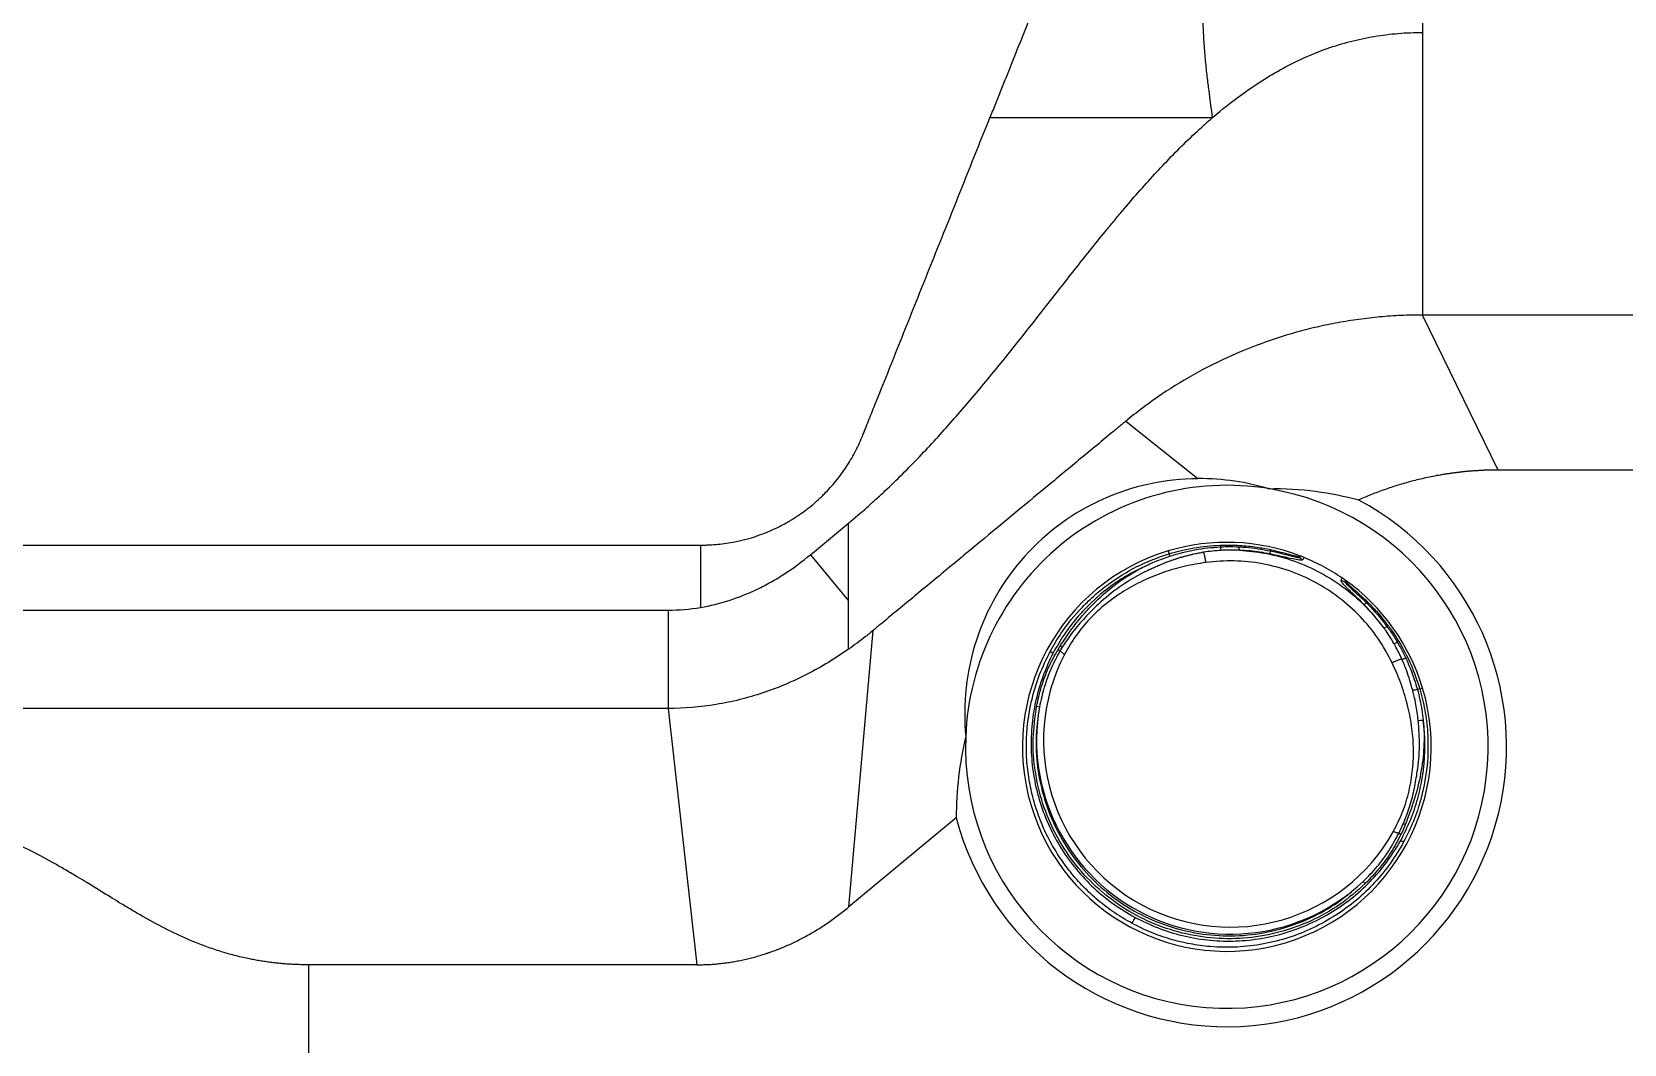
# Model space of a CAD drawing. Extents: x 527 to 611, y 788 to 934.
# Drawn here: x 566.88 to 582.11, y 810.81 to 820.49 of the extents above; entities that cross this region are included whole.
import ezdxf

# ---------------------------------------------------------------- set-up
doc = ezdxf.new("R2010")
doc.units = 0
doc.header["$MEASUREMENT"] = 0
doc.layers.add('1', color=4, linetype='Continuous')
doc.layers.add('GEOMETRY', color=3, linetype='Continuous', lineweight=25)

# ---------------------------------------------------------------- blocks, each defined once
blk = doc.blocks.new('2026_FLAIR')
at = {"layer": 'GEOMETRY'}
for p, q in [((53.841, 12.94), (53.116, 14.422)), ((55.946, 14.422), (53.116, 14.422)), ((50.277, 13.407), (50.966, 12.858)), ((55.504, 12.94), (53.841, 12.94)), ((47.261, 12.131), (47.625, 12.432)), ((34.21, 12.223), (46.21, 12.223)), ((47.261, 12.131), (47.625, 11.691)), ((50.683, 12.167), (50.691, 12.139)), ((51.929, 12.114), (51.95, 12.117)), ((52.378, 11.887), (52.387, 11.867)), ((34.21, 11.601), (45.899, 11.601)), ((45.899, 11.601), (45.899, 10.661)), ((47.628, 8.763), (47.86, 11.406)), ((49.629, 11.224), (49.65, 11.258)), ((49.669, 11.247), (49.648, 11.211)), ((53.09, 10.848), (53.117, 10.856)), ((45.899, 10.661), (31.069, 10.661)), ((45.899, 10.661), (46.173, 8.21)), ((48.656, 9.614), (47.628, 8.763)), ((52.889, 9.466), (52.932, 9.558)), ((42.46, 8.21), (42.46, 5.322)), ((46.173, 8.21), (42.46, 8.21))]:
    blk.add_line(p, q, dxfattribs=at)
for centre, radius, start, end in [((51.244, 10.294), 2.676, 194.7205, 61.8543), ((51.244, 10.294), 2.5, 177.8249, 80.8527), ((51.244, 10.294), 2.5, 80.8527, 177.8249), ((51.244, 10.294), 1.955, 68.8381, 106.6987), ((51.244, 10.294), 1.955, 106.6987, 16.6987), ((50.629, 12.101), 0.0726, 13.5442, 32.175), ((51.244, 10.294), 1.955, 16.6987, 54.5587), ((51.278, 10.357), 1.787, 152.6953, 330.7028), ((52.989, 11.19), 0.355, 275.3301, 282.6547), ((53.091, 10.775), 0.0729, 91.2338, 109.8682), ((49.389, 10.47), 0.212, 72.9366, 80.5001), ((51.278, 10.357), 1.854, 170.1863, 313.2118), ((52.413, 8.842), 0.212, 42.8979, 50.4623)]:
    blk.add_arc(centre, radius, start, end, dxfattribs=at)
for centre, major_axis, ratio, start_param, end_param in [((51.008, 10.58), (-1.46, 1.764), 0.986756, 5.603213, 7.253072), ((51.955, 9.436), (-2.174, 2.626), 0.945052, 0.616901, 0.853351)]:
    blk.add_ellipse(centre, major_axis=major_axis, ratio=ratio, start_param=start_param, end_param=end_param, dxfattribs=at)
for points, knots in [([(49.357, 17.256), (49.355, 17.251), (49.351, 17.241), (49.338, 17.208), (49.318, 17.159), (49.283, 17.072), (49.239, 16.963), (49.187, 16.833), (49.135, 16.702), (49.082, 16.571), (49.03, 16.441), (48.995, 16.354), (48.978, 16.31)], [0, 0, 0, 0, 0.0142441, 0.0298691, 0.0923691, 0.1548691, 0.2798691, 0.4048691, 0.5298691, 0.6548691, 0.7798691, 0.9048691, 0.9048691, 0.9048691, 0.9048691]), ([(51.108, 16.31), (51.198, 16.387), (51.412, 16.558), (51.709, 16.748), (51.986, 16.886), (52.202, 16.973), (52.425, 17.041), (52.652, 17.089), (52.883, 17.118), (53.038, 17.124), (53.116, 17.124)], [0, 0, 0, 0, 0.0479442, 0.1104442, 0.1416942, 0.1729442, 0.2041942, 0.2354442, 0.2666942, 0.2979442, 0.2979442, 0.2979442, 0.2979442]), ([(53.116, 17.124), (53.116, 16.851), (53.116, 16.33), (53.116, 15.737), (53.116, 15.299), (53.116, 14.988), (53.116, 14.694), (53.116, 14.511), (53.116, 14.422)], [0, 0, 0, 0, 0.25, 0.5, 0.625, 0.75, 0.875, 1, 1, 1, 1]), ([(47.625, 12.432), (47.685, 12.482), (47.758, 12.545), (47.845, 12.622), (47.902, 12.674), (48.059, 12.819), (48.306, 13.065), (48.62, 13.408), (49.022, 13.88), (49.406, 14.367), (49.787, 14.855), (50.005, 15.128), (50.14, 15.292), (50.19, 15.352), (50.264, 15.441), (50.428, 15.632), (50.689, 15.919), (50.937, 16.161), (51.08, 16.287), (51.108, 16.31)], [0.2979442, 0.2979442, 0.2979442, 0.2979442, 0.3291942, 0.3370067, 0.3448192, 0.3604442, 0.4229442, 0.4854442, 0.5479442, 0.6729442, 0.7354442, 0.7979442, 0.8135692, 0.8213817, 0.8291942, 0.8604442, 0.9229442, 0.9854442, 1, 1, 1, 1]), ([(47.759, 13.267), (47.76, 13.27), (47.764, 13.28), (47.773, 13.302), (47.791, 13.346), (47.826, 13.435), (47.898, 13.613), (48.04, 13.97), (48.203, 14.377), (48.366, 14.784), (48.489, 15.089), (48.611, 15.394), (48.733, 15.699), (48.855, 16.005), (48.937, 16.208), (48.978, 16.31)], [0, 0, 0, 0, 0.0018517, 0.005758, 0.0135705, 0.0291955, 0.0604455, 0.1229455, 0.2479455, 0.3104455, 0.3729455, 0.4354455, 0.4979455, 0.5604455, 0.6229455, 0.6229455, 0.6229455, 0.6229455]), ([(48.978, 16.31), (49.028, 16.31), (49.128, 16.31), (49.278, 16.31), (49.428, 16.31), (49.628, 16.31), (49.878, 16.31), (50.125, 16.31), (50.32, 16.31), (50.464, 16.31), (50.603, 16.31), (50.737, 16.31), (50.86, 16.31), (50.968, 16.31), (51.054, 16.31), (51.093, 16.31), (51.108, 16.31)], [0, 0, 0, 0, 0.0625, 0.125, 0.1875, 0.25, 0.375, 0.5, 0.5625, 0.625, 0.6875, 0.75, 0.8125, 0.875, 0.9375, 1, 1, 1, 1]), ([(53.116, 14.422), (53.048, 14.422), (52.912, 14.419), (52.709, 14.405), (52.507, 14.382), (52.306, 14.35), (52.107, 14.309), (51.844, 14.242), (51.522, 14.136), (51.148, 13.975), (50.79, 13.78), (50.509, 13.59), (50.342, 13.46), (50.283, 13.412), (50.277, 13.407)], [0, 0, 0, 0, 0.03125, 0.0625, 0.09375, 0.125, 0.15625, 0.1875, 0.25, 0.3125, 0.375, 0.4375, 0.46875, 0.4724835, 0.4724835, 0.4724835, 0.4724835]), ([(50.277, 13.407), (50.27, 13.401), (50.25, 13.385), (50.204, 13.347), (50.061, 13.228), (49.826, 13.033), (49.408, 12.687), (48.99, 12.341), (48.572, 11.995), (48.259, 11.736), (48.024, 11.542), (47.891, 11.432), (47.863, 11.408), (47.86, 11.406)], [0.4724835, 0.4724835, 0.4724835, 0.4724835, 0.4765625, 0.484375, 0.5, 0.5625, 0.625, 0.75, 0.8125, 0.875, 0.9375, 0.953125, 0.9544835, 0.9544835, 0.9544835, 0.9544835]), ([(46.215, 12.223), (46.227, 12.223), (46.253, 12.223), (46.306, 12.225), (46.402, 12.231), (46.592, 12.259), (46.803, 12.323), (46.964, 12.399), (47.03, 12.436), (47.054, 12.449), (47.077, 12.463), (47.106, 12.481), (47.175, 12.526), (47.252, 12.583), (47.325, 12.646), (47.365, 12.684), (47.404, 12.722), (47.451, 12.772), (47.522, 12.855), (47.604, 12.965), (47.688, 13.107), (47.736, 13.21), (47.758, 13.264), (47.759, 13.267)], [0.6229455, 0.6229455, 0.6229455, 0.6229455, 0.6297672, 0.6375797, 0.6532047, 0.6844547, 0.7469547, 0.7782047, 0.7860172, 0.7899235, 0.7938297, 0.8016422, 0.8094547, 0.8407047, 0.8563297, 0.8641422, 0.8719547, 0.8875797, 0.9032047, 0.9344547, 0.9657047, 0.9969547, 0.9990092, 0.9990092, 0.9990092, 0.9990092]), ([(51.642, 12.762), (51.539, 12.793), (51.432, 12.817), (51.207, 12.85), (51.089, 12.859), (50.966, 12.858)], [0, 0, 0, 0, 0.5, 0.5, 1, 1, 1, 1]), ([(53.841, 12.94), (53.829, 12.94), (53.805, 12.94), (53.769, 12.94), (53.734, 12.939), (53.698, 12.937), (53.662, 12.935), (53.627, 12.933), (53.592, 12.931), (53.557, 12.928), (53.522, 12.925), (53.488, 12.921), (53.454, 12.917), (53.419, 12.913), (53.386, 12.908), (53.352, 12.903), (53.318, 12.898), (53.25, 12.887), (53.148, 12.866), (53.012, 12.834), (52.88, 12.796), (52.773, 12.76), (52.689, 12.73), (52.627, 12.706), (52.567, 12.68), (52.527, 12.663), (52.507, 12.654)], [0, 0, 0, 0, 0.026229, 0.052362, 0.078396, 0.104327, 0.130154, 0.155872, 0.181478, 0.20697, 0.232345, 0.2576, 0.282731, 0.307736, 0.332613, 0.357358, 0.381969, 0.406443, 0.508662, 0.609882, 0.709963, 0.808769, 0.856763, 0.904642, 0.952392, 1, 1, 1, 1]), ([(51.642, 12.762), (51.798, 12.766), (51.948, 12.756), (52.236, 12.719), (52.374, 12.69), (52.507, 12.654)], [0, 0, 0, 0, 0.5, 0.5, 1, 1, 1, 1]), ([(47.625, 11.691), (47.625, 11.734), (47.625, 11.88), (47.625, 12.127), (47.625, 12.331), (47.625, 12.432)], [0.3925507, 0.3925507, 0.3925507, 0.3925507, 0.5, 0.75, 1, 1, 1, 1]), ([(46.21, 12.223), (46.21, 12.201), (46.21, 12.157), (46.21, 12.093), (46.21, 12.031), (46.21, 11.973), (46.21, 11.919), (46.21, 11.854), (46.21, 11.786), (46.21, 11.722), (46.21, 11.675), (46.21, 11.649), (46.21, 11.634), (46.21, 11.629), (46.21, 11.627)], [0, 0, 0, 0, 0.0625, 0.125, 0.1875, 0.25, 0.3125, 0.375, 0.5, 0.625, 0.75, 0.875, 0.9375, 1, 1, 1, 1]), ([(50.691, 12.139), (50.77, 12.161), (50.931, 12.204), (51.096, 12.216), (51.18, 12.222)], [0, 0, 0, 0, 0.495855, 1, 1, 1, 1]), ([(50.7, 12.118), (50.779, 12.141), (50.937, 12.186), (51.101, 12.2), (51.183, 12.206)], [0, 0, 0, 0, 0.500576, 1, 1, 1, 1]), ([(51.18, 12.222), (51.243, 12.222), (51.36, 12.223), (51.522, 12.207), (51.619, 12.188), (51.662, 12.179)], [0, 0, 0, 0, 0.3908, 0.724153, 1, 1, 1, 1]), ([(51.18, 12.222), (51.18, 12.221), (51.181, 12.22), (51.182, 12.214), (51.182, 12.209), (51.183, 12.206)], [0, 0, 0, 0, 0.356001, 0.712002, 1, 1, 1, 1]), ([(51.183, 12.206), (51.202, 12.207), (51.262, 12.21), (51.322, 12.207), (51.362, 12.206)], [0, 0, 0, 0, 0.332891, 1, 1, 1, 1]), ([(51.183, 12.206), (51.183, 12.202), (51.184, 12.194), (51.186, 12.184), (51.188, 12.176), (51.189, 12.174), (51.19, 12.172)], [0, 0, 0, 0, 0.2535909, 0.5027403, 0.7505627, 1, 1, 1, 1]), ([(51.362, 12.206), (51.382, 12.205), (51.482, 12.199), (51.582, 12.181), (51.661, 12.167)], [0, 0, 0, 0, 0.198308, 1, 1, 1, 1]), ([(46.21, 11.627), (46.302, 11.643), (46.393, 11.665), (46.574, 11.723), (46.663, 11.759), (46.796, 11.822), (46.839, 11.845), (46.926, 11.894), (46.969, 11.92), (47.097, 12.003), (47.18, 12.064), (47.261, 12.131)], [0, 0, 0, 0, 0.25, 0.25, 0.5, 0.5, 0.625, 0.625, 0.75, 0.75, 1, 1, 1, 1]), ([(49.554, 11.205), (49.588, 11.264), (49.676, 11.417), (49.824, 11.596), (49.981, 11.747), (50.15, 11.883), (50.336, 11.997), (50.534, 12.087), (50.639, 12.122), (50.691, 12.139)], [0, 0, 0, 0, 0.136418, 0.349128, 0.45868, 0.568233, 0.780934, 0.890467, 1, 1, 1, 1]), ([(51.044, 12.057), (50.975, 12.045), (50.837, 12.023), (50.634, 11.963), (50.44, 11.885), (50.255, 11.784), (50.084, 11.663), (49.929, 11.519), (49.794, 11.358), (49.725, 11.237), (49.691, 11.176)], [0, 0, 0, 0, 0.1258163, 0.250052, 0.3764896, 0.500092, 0.6263454, 0.7500365, 0.8756732, 1, 1, 1, 1]), ([(50.423, 12.003), (50.467, 12.025), (50.558, 12.068), (50.652, 12.101), (50.7, 12.118)], [0, 0, 0, 0, 0.4979, 1, 1, 1, 1]), ([(51.022, 12.154), (50.972, 12.144), (50.872, 12.125), (50.678, 12.068), (50.539, 12.004), (50.448, 11.961)], [0, 0, 0, 0, 0.24918, 0.50428, 1, 1, 1, 1]), ([(51.022, 12.154), (50.99, 12.148), (50.906, 12.132), (50.773, 12.096), (50.612, 12.04), (50.507, 11.989), (50.448, 11.961)], [0, 0, 0, 0, 0.162747, 0.420773, 0.680525, 1, 1, 1, 1]), ([(51.19, 12.172), (51.162, 12.17), (51.105, 12.166), (51.05, 12.158), (51.022, 12.154)], [0, 0, 0, 0, 0.500028, 1, 1, 1, 1]), ([(51.044, 12.057), (51.042, 12.07), (51.038, 12.095), (51.031, 12.127), (51.025, 12.146), (51.023, 12.152), (51.022, 12.154)], [0, 0, 0, 0, 0.305311, 0.595392, 0.88149, 1, 1, 1, 1]), ([(52.826, 11.097), (52.783, 11.177), (52.697, 11.336), (52.523, 11.545), (52.322, 11.725), (52.094, 11.872), (51.846, 11.982), (51.583, 12.05), (51.314, 12.08), (51.134, 12.065), (51.044, 12.057)], [0, 0, 0, 0, 0.1253462, 0.249942, 0.3753938, 0.499924, 0.6254043, 0.7499523, 0.875377, 1, 1, 1, 1]), ([(51.365, 12.174), (51.316, 12.175), (51.257, 12.176), (51.199, 12.173), (51.19, 12.172)], [0, 0, 0, 0, 0.843111, 1, 1, 1, 1]), ([(51.365, 12.174), (51.447, 12.166), (51.623, 12.15), (51.885, 12.078), (52.144, 11.964), (52.381, 11.811), (52.586, 11.632), (52.696, 11.493), (52.747, 11.429)], [0, 0, 0, 0, 0.1513634, 0.3276433, 0.4999704, 0.6722585, 0.8484989, 1, 1, 1, 1]), ([(51.658, 12.138), (51.595, 12.149), (51.498, 12.167), (51.4, 12.172), (51.365, 12.174)], [0, 0, 0, 0, 0.6511229, 1, 1, 1, 1]), ([(51.971, 12.082), (51.969, 12.081), (51.963, 12.076), (51.929, 12.079), (51.855, 12.094), (51.76, 12.116), (51.69, 12.131), (51.658, 12.138)], [0, 0, 0, 0, 0.090106, 0.323771, 0.562916, 0.802445, 1, 1, 1, 1]), ([(51.662, 12.179), (51.663, 12.178), (51.663, 12.177), (51.662, 12.173), (51.661, 12.168), (51.661, 12.167)], [0, 0, 0, 0, 0.356386, 0.712771, 1, 1, 1, 1]), ([(51.661, 12.167), (51.681, 12.162), (51.734, 12.151), (51.814, 12.131), (51.887, 12.112), (51.929, 12.103), (51.938, 12.104), (51.942, 12.104)], [0, 0, 0, 0, 0.139648, 0.37851, 0.617314, 0.856028, 1, 1, 1, 1]), ([(51.662, 12.179), (51.695, 12.171), (51.761, 12.156), (51.843, 12.134), (51.905, 12.117), (51.921, 12.115), (51.929, 12.114)], [0, 0, 0, 0, 0.250637, 0.501842, 0.753919, 1, 1, 1, 1]), ([(51.942, 12.104), (51.942, 12.104), (51.94, 12.106), (51.936, 12.11), (51.931, 12.112), (51.929, 12.114)], [0, 0, 0, 0, 0.040431, 0.507529, 1, 1, 1, 1]), ([(51.952, 12.093), (51.95, 12.095), (51.947, 12.098), (51.944, 12.102), (51.942, 12.104)], [0, 0, 0, 0, 0.533387, 1, 1, 1, 1]), ([(51.985, 12.103), (51.979, 12.106), (51.97, 12.109), (51.959, 12.114), (51.953, 12.116), (51.95, 12.117)], [0, 0, 0, 0, 0.499982, 0.749985, 1, 1, 1, 1]), ([(51.971, 12.082), (51.965, 12.085), (51.958, 12.088), (51.953, 12.093), (51.952, 12.093)], [0, 0, 0, 0, 0.848998, 1, 1, 1, 1]), ([(51.985, 12.103), (51.983, 12.1), (51.978, 12.093), (51.973, 12.086), (51.971, 12.082)], [0, 0, 0, 0, 0.4944377, 1, 1, 1, 1]), ([(52.347, 11.908), (52.29, 11.945), (52.174, 12.02), (52.048, 12.075), (51.985, 12.103)], [0, 0, 0, 0, 0.497206, 1, 1, 1, 1]), ([(50.423, 12.003), (50.372, 11.977), (50.271, 11.924), (50.089, 11.801), (49.924, 11.658), (49.782, 11.497), (49.676, 11.356), (49.615, 11.249), (49.581, 11.19)], [0, 0, 0, 0, 0.143256, 0.287672, 0.553691, 0.690691, 0.82769, 1, 1, 1, 1]), ([(49.65, 11.258), (49.684, 11.309), (49.75, 11.409), (49.863, 11.551), (50.007, 11.705), (50.189, 11.865), (50.345, 11.957), (50.423, 12.003)], [0, 0, 0, 0, 0.1674239, 0.33348, 0.5002397, 0.7501837, 1, 1, 1, 1]), ([(50.448, 11.961), (50.371, 11.918), (50.216, 11.831), (50.033, 11.678), (49.886, 11.531), (49.768, 11.395), (49.702, 11.297), (49.669, 11.247)], [0, 0, 0, 0, 0.248202, 0.497747, 0.666709, 0.831959, 1, 1, 1, 1]), ([(52.337, 11.885), (52.339, 11.889), (52.342, 11.897), (52.346, 11.904), (52.347, 11.908)], [0, 0, 0, 0, 0.505573, 1, 1, 1, 1]), ([(52.556, 11.655), (52.533, 11.677), (52.482, 11.728), (52.411, 11.795), (52.357, 11.848), (52.337, 11.875), (52.337, 11.883), (52.337, 11.885)], [0, 0, 0, 0, 0.197597, 0.437183, 0.676416, 0.910189, 1, 1, 1, 1]), ([(52.357, 11.875), (52.356, 11.876), (52.349, 11.878), (52.343, 11.881), (52.337, 11.885)], [0, 0, 0, 0, 0.150907, 1, 1, 1, 1]), ([(52.378, 11.887), (52.376, 11.889), (52.37, 11.892), (52.36, 11.899), (52.352, 11.905), (52.347, 11.908)], [0, 0, 0, 0, 0.249977, 0.499953, 1, 1, 1, 1]), ([(52.371, 11.873), (52.369, 11.873), (52.364, 11.873), (52.36, 11.875), (52.357, 11.875)], [0, 0, 0, 0, 0.466612, 1, 1, 1, 1]), ([(52.371, 11.873), (52.372, 11.871), (52.376, 11.864), (52.399, 11.84), (52.448, 11.795), (52.512, 11.737), (52.558, 11.693), (52.578, 11.673)], [0, 0, 0, 0, 0.105789, 0.31916, 0.560495, 0.799667, 1, 1, 1, 1]), ([(52.387, 11.867), (52.384, 11.868), (52.38, 11.871), (52.374, 11.872), (52.371, 11.873), (52.371, 11.873)], [0, 0, 0, 0, 0.4924793, 0.9595572, 1, 1, 1, 1]), ([(52.387, 11.867), (52.392, 11.861), (52.403, 11.849), (52.451, 11.807), (52.515, 11.75), (52.564, 11.704), (52.588, 11.681)], [0, 0, 0, 0, 0.246301, 0.498304, 0.749437, 1, 1, 1, 1]), ([(47.625, 11.227), (47.625, 11.275), (47.625, 11.371), (47.625, 11.518), (47.625, 11.626), (47.625, 11.684), (47.625, 11.691)], [0, 0, 0, 0, 0.125, 0.25, 0.375, 0.3925507, 0.3925507, 0.3925507, 0.3925507]), ([(52.747, 11.429), (52.744, 11.434), (52.687, 11.514), (52.619, 11.586), (52.556, 11.655)], [0, 0, 0, 0, 0.055153, 1, 1, 1, 1]), ([(52.588, 11.681), (52.587, 11.681), (52.586, 11.68), (52.583, 11.677), (52.58, 11.674), (52.578, 11.673)], [0, 0, 0, 0, 0.356375, 0.71275, 1, 1, 1, 1]), ([(52.578, 11.673), (52.592, 11.659), (52.664, 11.587), (52.726, 11.508), (52.776, 11.444)], [0, 0, 0, 0, 0.197918, 1, 1, 1, 1]), ([(52.588, 11.681), (52.615, 11.654), (52.672, 11.596), (52.748, 11.506), (52.822, 11.407), (52.866, 11.339), (52.89, 11.301)], [0, 0, 0, 0, 0.236015, 0.500484, 0.724063, 1, 1, 1, 1]), ([(52.747, 11.429), (52.748, 11.43), (52.751, 11.43), (52.757, 11.433), (52.765, 11.438), (52.773, 11.442), (52.776, 11.444)], [0, 0, 0, 0, 0.25, 0.5, 0.75, 1, 1, 1, 1]), ([(52.843, 11.282), (52.818, 11.322), (52.788, 11.373), (52.754, 11.42), (52.747, 11.429)], [0, 0, 0, 0, 0.810722, 1, 1, 1, 1]), ([(52.776, 11.444), (52.788, 11.428), (52.823, 11.38), (52.854, 11.329), (52.875, 11.295)], [0, 0, 0, 0, 0.332936, 1, 1, 1, 1]), ([(47.86, 11.406), (47.85, 11.397), (47.826, 11.378), (47.749, 11.316), (47.68, 11.266), (47.625, 11.227)], [0.95448346, 0.95448346, 0.95448346, 0.95448346, 0.9609375, 0.96875, 1, 1, 1, 1]), ([(52.843, 11.282), (52.844, 11.282), (52.847, 11.283), (52.855, 11.285), (52.864, 11.289), (52.871, 11.293), (52.875, 11.295)], [0, 0, 0, 0, 0.25, 0.5, 0.75, 1, 1, 1, 1]), ([(52.919, 11.132), (52.899, 11.174), (52.875, 11.225), (52.848, 11.273), (52.843, 11.282)], [0, 0, 0, 0, 0.828096, 1, 1, 1, 1]), ([(52.89, 11.301), (52.889, 11.301), (52.888, 11.301), (52.882, 11.298), (52.877, 11.296), (52.875, 11.295)], [0, 0, 0, 0, 0.356116, 0.712233, 1, 1, 1, 1]), ([(52.875, 11.295), (52.885, 11.277), (52.914, 11.228), (52.939, 11.176), (52.956, 11.143)], [0, 0, 0, 0, 0.347734, 1, 1, 1, 1]), ([(52.89, 11.301), (52.93, 11.229), (53.011, 11.085), (53.063, 10.927), (53.09, 10.848)], [0, 0, 0, 0, 0.495863, 1, 1, 1, 1]), ([(47.625, 11.227), (47.562, 11.183), (47.498, 11.141), (47.366, 11.061), (47.298, 11.023), (47.162, 10.953), (47.092, 10.921), (46.95, 10.861), (46.878, 10.834), (46.733, 10.785), (46.622, 10.753), (46.51, 10.727), (46.434, 10.712), (46.396, 10.705), (46.207, 10.673), (46.054, 10.661), (45.899, 10.661)], [0, 0, 0, 0, 0.125, 0.125, 0.25, 0.25, 0.375, 0.375, 0.5, 0.5, 0.625, 0.6875, 0.6875, 0.75, 0.75, 1, 1, 1, 1]), ([(50.336, 8.607), (50.279, 8.64), (50.167, 8.705), (50.012, 8.823), (49.871, 8.953), (49.746, 9.095), (49.636, 9.247), (49.542, 9.406), (49.465, 9.572), (49.403, 9.748), (49.358, 9.932), (49.331, 10.124), (49.323, 10.315), (49.336, 10.525), (49.375, 10.75), (49.447, 10.986), (49.518, 11.132), (49.554, 11.205)], [0, 0, 0, 0, 0.065093, 0.12944, 0.193042, 0.2559, 0.318017, 0.379393, 0.44003, 0.49996, 0.564782, 0.628943, 0.692441, 0.755281, 0.838018, 0.91959, 1, 1, 1, 1]), ([(49.581, 11.19), (49.546, 11.116), (49.477, 10.967), (49.41, 10.729), (49.373, 10.486), (49.368, 10.24), (49.395, 9.997), (49.453, 9.759), (49.542, 9.531), (49.658, 9.317), (49.801, 9.119), (49.969, 8.942), (50.156, 8.786), (50.296, 8.704), (50.366, 8.663)], [0, 0, 0, 0, 0.084102, 0.168043, 0.251854, 0.335503, 0.41899, 0.502313, 0.585467, 0.668496, 0.751436, 0.834349, 0.917224, 1, 1, 1, 1]), ([(49.424, 10.679), (49.438, 10.744), (49.467, 10.871), (49.536, 11.055), (49.597, 11.167), (49.629, 11.224)], [0, 0, 0, 0, 0.342171, 0.6688143, 1, 1, 1, 1]), ([(49.648, 11.211), (49.618, 11.156), (49.559, 11.044), (49.493, 10.863), (49.465, 10.737), (49.451, 10.673)], [0, 0, 0, 0, 0.326833, 0.658004, 1, 1, 1, 1]), ([(49.554, 11.204), (49.554, 11.204), (49.555, 11.204), (49.562, 11.201), (49.571, 11.196), (49.577, 11.192), (49.581, 11.19)], [0, 0, 0, 0, 0.240289, 0.499655, 0.759207, 1, 1, 1, 1]), ([(49.629, 11.224), (49.63, 11.222), (49.634, 11.22), (49.639, 11.217), (49.644, 11.214), (49.646, 11.212), (49.648, 11.211)], [0, 0, 0, 0, 0.249996, 0.499995, 0.749996, 1, 1, 1, 1]), ([(49.648, 11.211), (49.648, 11.211), (49.65, 11.21), (49.656, 11.205), (49.666, 11.197), (49.678, 11.187), (49.686, 11.18), (49.691, 11.176)], [0, 0, 0, 0, 0.00309, 0.221915, 0.466646, 0.728933, 1, 1, 1, 1]), ([(49.669, 11.247), (49.668, 11.248), (49.665, 11.249), (49.661, 11.252), (49.655, 11.255), (49.652, 11.257), (49.65, 11.258)], [0, 0, 0, 0, 0.255604, 0.504375, 0.750455, 1, 1, 1, 1]), ([(52.919, 11.132), (52.917, 11.132), (52.911, 11.13), (52.892, 11.125), (52.862, 11.113), (52.838, 11.103), (52.826, 11.097)], [0, 0, 0, 0, 0.118324, 0.40444, 0.694581, 1, 1, 1, 1]), ([(53.022, 10.836), (53.004, 10.898), (52.976, 10.999), (52.935, 11.095), (52.919, 11.132)], [0, 0, 0, 0, 0.615907, 1, 1, 1, 1]), ([(52.956, 11.143), (52.972, 11.106), (53.016, 11.008), (53.047, 10.906), (53.067, 10.843)], [0, 0, 0, 0, 0.382881, 1, 1, 1, 1]), ([(52.836, 9.482), (52.868, 9.544), (52.931, 9.669), (52.991, 9.871), (53.026, 10.078), (53.033, 10.288), (53.015, 10.498), (52.974, 10.703), (52.912, 10.905), (52.855, 11.033), (52.826, 11.097)], [0, 0, 0, 0, 0.124318, 0.249963, 0.373637, 0.499908, 0.623493, 0.749948, 0.874175, 1, 1, 1, 1]), ([(53.09, 10.848), (53.107, 10.78), (53.143, 10.644), (53.172, 10.398), (53.169, 10.164), (53.138, 9.95), (53.097, 9.772), (53.034, 9.58), (52.968, 9.45), (52.935, 9.384)], [0, 0, 0, 0, 0.13897, 0.279608, 0.491543, 0.600663, 0.709784, 0.853952, 1, 1, 1, 1]), ([(53.075, 10.547), (53.073, 10.559), (53.066, 10.623), (53.05, 10.72), (53.03, 10.804), (53.022, 10.836)], [0, 0, 0, 0, 0.125709, 0.659268, 1, 1, 1, 1]), ([(53.067, 10.843), (53.075, 10.81), (53.101, 10.713), (53.114, 10.614), (53.123, 10.548)], [0, 0, 0, 0, 0.340159, 1, 1, 1, 1]), ([(52.568, 8.986), (52.489, 8.917), (52.331, 8.778), (52.054, 8.624), (51.757, 8.516), (51.445, 8.459), (51.129, 8.456), (50.816, 8.505), (50.515, 8.607), (50.236, 8.757), (49.986, 8.953), (49.772, 9.187), (49.601, 9.454), (49.476, 9.746), (49.404, 10.054), (49.381, 10.369), (49.409, 10.576), (49.424, 10.679)], [0, 0, 0, 0, 0.066645, 0.13329, 0.19992, 0.26655, 0.333296, 0.400041, 0.466762, 0.533484, 0.600341, 0.667198, 0.733958, 0.800719, 0.867477, 0.934235, 1, 1, 1, 1]), ([(49.451, 10.673), (49.437, 10.572), (49.408, 10.368), (49.432, 10.057), (49.503, 9.754), (49.625, 9.467), (49.794, 9.203), (50.005, 8.973), (50.251, 8.78), (50.526, 8.632), (50.822, 8.532), (51.13, 8.483), (51.442, 8.486), (51.749, 8.542), (52.042, 8.648), (52.314, 8.801), (52.47, 8.937), (52.548, 9.005)], [0, 0, 0, 0, 0.06575, 0.132503, 0.199257, 0.26602, 0.332783, 0.399646, 0.466508, 0.533242, 0.599974, 0.666723, 0.733473, 0.800103, 0.866733, 0.933367, 1, 1, 1, 1]), ([(52.908, 9.398), (52.94, 9.462), (53.005, 9.592), (53.084, 9.829), (53.128, 10.058), (53.141, 10.271), (53.138, 10.418), (53.128, 10.51), (53.123, 10.548)], [0, 0, 0, 0, 0.181191, 0.364766, 0.629926, 0.766448, 0.90297, 1, 1, 1, 1]), ([(52.94, 9.578), (52.96, 9.629), (53, 9.733), (53.039, 9.894), (53.073, 10.084), (53.093, 10.301), (53.081, 10.465), (53.075, 10.547)], [0, 0, 0, 0, 0.1639342, 0.3386472, 0.5018835, 0.7511606, 1, 1, 1, 1]), ([(53.123, 10.548), (53.127, 10.506), (53.133, 10.421), (53.13, 10.293), (53.119, 10.165), (53.093, 9.997), (53.042, 9.789), (52.981, 9.629), (52.951, 9.549)], [0, 0, 0, 0, 0.1248692, 0.2498266, 0.3737354, 0.5000055, 0.7498993, 1, 1, 1, 1]), ([(53.075, 10.547), (53.082, 10.547), (53.096, 10.547), (53.114, 10.548), (53.123, 10.548)], [0, 0, 0, 0, 0.493313, 1, 1, 1, 1]), ([(42.46, 8.21), (42.451, 8.21), (42.434, 8.21), (42.407, 8.21), (42.381, 8.211), (42.354, 8.212), (42.328, 8.213), (42.302, 8.214), (42.276, 8.216), (42.25, 8.217), (42.224, 8.219), (42.198, 8.222), (42.172, 8.224), (42.146, 8.227), (42.12, 8.23), (42.095, 8.233), (42.069, 8.236), (42.043, 8.24), (42.018, 8.244), (41.992, 8.248), (41.967, 8.252), (41.942, 8.257), (41.916, 8.262), (41.891, 8.267), (41.83, 8.28), (41.732, 8.303), (41.6, 8.342), (41.467, 8.388), (41.303, 8.453), (41.104, 8.546), (40.922, 8.644), (40.775, 8.729), (40.675, 8.789), (40.569, 8.853), (40.46, 8.921), (40.351, 8.988), (40.244, 9.052), (40.145, 9.111), (39.998, 9.197), (39.816, 9.295), (39.617, 9.387), (39.453, 9.453), (39.32, 9.498), (39.188, 9.537), (39.083, 9.563), (39.006, 9.579), (38.957, 9.588), (38.909, 9.596), (38.86, 9.603), (38.811, 9.61), (38.761, 9.615), (38.712, 9.62), (38.662, 9.624), (38.612, 9.627), (38.561, 9.629), (38.511, 9.63), (38.477, 9.631), (38.46, 9.631)], [0, 0, 0, 0, 0.005457, 0.010903, 0.016338, 0.021765, 0.027185, 0.032599, 0.038008, 0.043414, 0.048818, 0.054221, 0.059625, 0.065032, 0.070441, 0.075856, 0.081276, 0.086704, 0.092141, 0.097587, 0.103046, 0.108517, 0.114001, 0.119502, 0.125018, 0.154418, 0.184947, 0.216762, 0.25, 0.308209, 0.374988, 0.404387, 0.437493, 0.463658, 0.500003, 0.536675, 0.562509, 0.59567, 0.625008, 0.691693, 0.750012, 0.783272, 0.815091, 0.845607, 0.874975, 0.885521, 0.896014, 0.906461, 0.916872, 0.927257, 0.937624, 0.947984, 0.958346, 0.968719, 0.979113, 0.989537, 1, 1, 1, 1]), ([(52.548, 9.005), (52.594, 9.052), (52.683, 9.144), (52.798, 9.299), (52.859, 9.41), (52.889, 9.466)], [0, 0, 0, 0, 0.341996, 0.668889, 1, 1, 1, 1]), ([(52.91, 9.457), (52.88, 9.4), (52.82, 9.287), (52.705, 9.129), (52.614, 9.034), (52.568, 8.986)], [0, 0, 0, 0, 0.326562, 0.657841, 1, 1, 1, 1]), ([(52.889, 9.466), (52.889, 9.466), (52.886, 9.467), (52.88, 9.469), (52.867, 9.473), (52.852, 9.477), (52.842, 9.481), (52.836, 9.482)], [0, 0, 0, 0, 0.003083, 0.221909, 0.466642, 0.728931, 1, 1, 1, 1]), ([(52.91, 9.457), (52.908, 9.458), (52.904, 9.459), (52.898, 9.462), (52.893, 9.464), (52.89, 9.465), (52.889, 9.466)], [0, 0, 0, 0, 0.250003, 0.500005, 0.750004, 1, 1, 1, 1]), ([(52.951, 9.549), (52.95, 9.548), (52.937, 9.517), (52.923, 9.486), (52.91, 9.457)], [0, 0, 0, 0, 0.042175, 1, 1, 1, 1]), ([(52.932, 9.558), (52.933, 9.562), (52.936, 9.568), (52.939, 9.575), (52.94, 9.578)], [0, 0, 0, 0, 0.499268, 1, 1, 1, 1]), ([(52.951, 9.549), (52.947, 9.551), (52.942, 9.553), (52.936, 9.556), (52.933, 9.558), (52.932, 9.558)], [0, 0, 0, 0, 0.477361, 0.73111, 1, 1, 1, 1]), ([(52.935, 9.384), (52.895, 9.315), (52.814, 9.178), (52.661, 8.992), (52.486, 8.824), (52.288, 8.679), (52.072, 8.558), (51.839, 8.466), (51.594, 8.404), (51.341, 8.374), (51.105, 8.378), (50.891, 8.407), (50.7, 8.453), (50.513, 8.518), (50.395, 8.577), (50.336, 8.607)], [0, 0, 0, 0, 0.078935, 0.1586562, 0.2391671, 0.3204713, 0.4025726, 0.4854745, 0.569181, 0.6536956, 0.7390221, 0.8035736, 0.868586, 0.9340609, 1, 1, 1, 1]), ([(50.366, 8.663), (50.439, 8.627), (50.584, 8.556), (50.818, 8.485), (51.058, 8.442), (51.301, 8.432), (51.545, 8.453), (51.783, 8.504), (52.014, 8.587), (52.232, 8.698), (52.435, 8.837), (52.618, 9.002), (52.779, 9.188), (52.865, 9.328), (52.908, 9.398)], [0, 0, 0, 0, 0.082742, 0.16561, 0.248539, 0.331501, 0.414533, 0.497687, 0.581024, 0.664541, 0.748208, 0.832003, 0.915913, 1, 1, 1, 1]), ([(52.908, 9.398), (52.912, 9.397), (52.918, 9.393), (52.927, 9.388), (52.934, 9.385), (52.935, 9.384), (52.935, 9.384)], [0, 0, 0, 0, 0.240793, 0.500344, 0.75971, 1, 1, 1, 1]), ([(46.173, 8.21), (46.182, 8.21), (46.2, 8.21), (46.227, 8.211), (46.254, 8.212), (46.281, 8.213), (46.308, 8.214), (46.335, 8.216), (46.362, 8.218), (46.389, 8.221), (46.416, 8.224), (46.443, 8.227), (46.47, 8.231), (46.497, 8.235), (46.524, 8.239), (46.55, 8.244), (46.577, 8.249), (46.604, 8.255), (46.631, 8.261), (46.658, 8.267), (46.684, 8.273), (46.711, 8.28), (46.737, 8.287), (46.764, 8.295), (46.791, 8.303), (46.817, 8.311), (46.843, 8.32), (46.87, 8.329), (46.896, 8.338), (46.922, 8.347), (46.957, 8.361), (47.002, 8.379), (47.055, 8.402), (47.109, 8.427), (47.162, 8.454), (47.215, 8.482), (47.268, 8.511), (47.32, 8.542), (47.372, 8.575), (47.424, 8.609), (47.476, 8.645), (47.527, 8.683), (47.578, 8.722), (47.611, 8.749), (47.628, 8.763)], [0, 0, 0, 0, 0.0169473, 0.0339068, 0.0508796, 0.0678665, 0.0848683, 0.101886, 0.1189202, 0.135972, 0.1530422, 0.1701315, 0.1872408, 0.204371, 0.2215229, 0.2386973, 0.255895, 0.2731169, 0.2903637, 0.3076363, 0.3249354, 0.3422618, 0.3596164, 0.3769999, 0.394413, 0.4118566, 0.4293315, 0.4468383, 0.4643778, 0.4819508, 0.499558, 0.5358906, 0.5725622, 0.6095796, 0.6469493, 0.6846772, 0.7227691, 0.7612301, 0.8000652, 0.839279, 0.8788757, 0.9188591, 0.9592327, 1, 1, 1, 1]), ([(50.366, 8.663), (50.362, 8.656), (50.357, 8.646), (50.35, 8.633), (50.345, 8.624), (50.341, 8.617), (50.337, 8.61), (50.336, 8.608), (50.336, 8.607)], [0, 0, 0, 0, 0.239307, 0.368265, 0.5, 0.631735, 0.760693, 1, 1, 1, 1])]:
    blk.add_open_spline(points, degree=3, knots=knots, dxfattribs=at)
for points in [[(51.108, 16.31), (51.106, 16.324), (51.102, 16.362), (51.089, 16.45), (51.074, 16.564), (51.057, 16.699), (51.041, 16.85), (51.027, 17.013), (51.018, 17.183), (51.016, 17.299), (51.016, 17.357)], [(53.116, 17.357), (53.116, 17.347), (53.116, 17.328), (53.116, 17.298), (53.116, 17.269), (53.116, 17.24), (53.116, 17.211), (53.116, 17.181), (53.116, 17.153), (53.116, 17.133), (53.116, 17.124)], [(46.21, 12.223), (46.212, 12.223), (46.213, 12.223), (46.215, 12.223)], [(51.365, 12.174), (51.365, 12.175), (51.364, 12.177), (51.363, 12.184), (51.362, 12.193), (51.362, 12.202), (51.362, 12.206)], [(51.658, 12.138), (51.658, 12.139), (51.658, 12.141), (51.658, 12.147), (51.659, 12.155), (51.661, 12.163), (51.661, 12.167)], [(45.899, 11.601), (46.003, 11.601), (46.107, 11.61), (46.21, 11.627)], [(52.556, 11.655), (52.557, 11.655), (52.558, 11.656), (52.563, 11.66), (52.57, 11.665), (52.575, 11.67), (52.578, 11.673)], [(52.919, 11.132), (52.921, 11.132), (52.925, 11.133), (52.934, 11.135), (52.944, 11.139), (52.952, 11.141), (52.956, 11.143)]]:
    blk.add_open_spline(points, degree=3, dxfattribs=at)

msp = doc.modelspace()

# ---------------------------------------------------------------- block references
at = {"layer": '1'}
msp.add_blockref('2026_FLAIR', (527.067, 803.363), dxfattribs=at)

doc.saveas('drawing.dxf')
